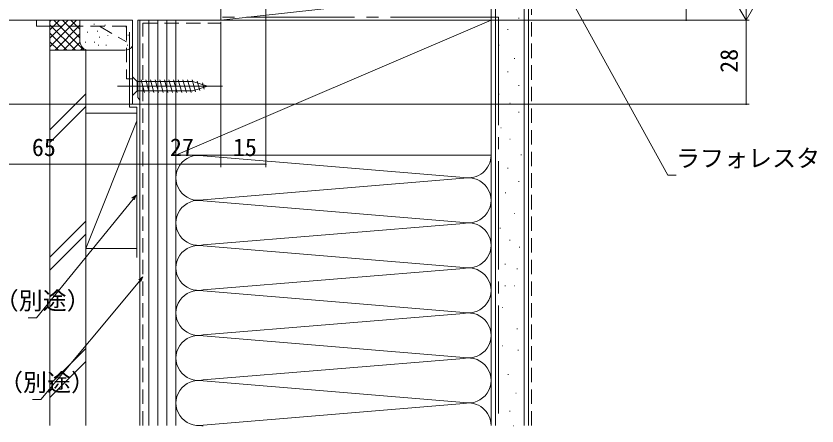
# Model space of a CAD drawing. Units: millimetres, scale not verified. Extents: x -1188 to -198, y -840 to 760.
# Drawn here: x -1046.7 to -779.7, y -148.3 to -11.8 of the extents above; entities that cross this region are included whole.
import ezdxf
from ezdxf.enums import TextEntityAlignment as Align

# ---------------------------------------------------------------- set-up
doc = ezdxf.new("R2010")
doc.units = ezdxf.units.MM
doc.header["$LTSCALE"] = 4
doc.linetypes.add('CHAIN2', pattern=[12, 9, -1, 1, -1])
doc.linetypes.add('DASHED1', pattern=[1.8, 1.2, -0.6])
for name, color, linetype, lineweight in [('0-3_YKK_11', 7, 'Continuous', 9), ('0-5_YSS_K', 3, 'Continuous', 9), ('0-6_YKK_13', 4, 'Continuous', 9), ('0-7_YKK_D', 6, 'Continuous', 9)]:
    doc.layers.add(name, color=color, linetype=linetype, lineweight=lineweight)
doc.styles.add('ＭＳ ゴシック', font='')
doc.styles.get('ＭＳ ゴシック').set_extended_font_data('MS Gothic')

msp = doc.modelspace()

# ---------------------------------------------------------------- linework, layer by layer
at = {"layer": '0-3_YKK_11'}
for p, q in [((-978.342, -13.174), (-978.342, -9.097)), ((-1070.342, -13.174), (-1007.842, -13.174)), ((-1007.842, -13.174), (-1007.842, -41.174)), ((-1006.042, -13.174), (-978.342, -13.174)), ((-1006.042, -38.874), (-1006.042, -13.174)), ((-1005.692, -39.351), (-1006.042, -38.874)), ((-1005.342, -39.828), (-1005.692, -39.351)), ((-1005.342, -41.174), (-1005.342, -39.828)), ((-1007.842, -41.174), (-1005.342, -41.174))]:
    msp.add_line(p, q, dxfattribs=at)
at = {"layer": '0-5_YSS_K'}
for p, q in [((-978.342, -13.174), (-888.342, -3.174)), ((-978.342, -3.174), (-978.342, -13.174)), ((-888.342, -13.174), (-888.342, -3.174)), ((-888.342, -148.174), (-888.342, -3.174)), ((-886.842, -3.174), (-886.842, -148.174)), ((-877.342, -3.174), (-877.342, -148.174)), ((-875.842, -148.174), (-875.842, -3.174)), ((-1035.342, -13.547), (-1034.969, -13.174)), ((-1035.342, -16.375), (-1032.141, -13.174)), ((-1035.342, -19.204), (-1029.312, -13.174)), ((-1035.342, -22.032), (-1026.484, -13.174)), ((-1034.028, -13.174), (-1024.028, -23.174)), ((-1031.2, -13.174), (-1025.342, -19.032)), ((-1028.371, -13.174), (-1025.342, -16.204)), ((-1025.543, -13.174), (-1025.342, -13.375)), ((-1025.342, -20.174), (-1025.342, -13.174)), ((-1005.342, -13.174), (-1005.342, -148.174)), ((-993.342, -13.174), (-1005.342, -13.174)), ((-1002.342, -148.174), (-1002.342, -13.174)), ((-999.342, -148.174), (-999.342, -13.174)), ((-996.342, -13.174), (-996.342, -148.174)), ((-993.342, -148.174), (-993.342, -13.174)), ((-993.342, -58.174), (-888.342, -13.174)), ((-993.342, -13.174), (-993.342, -58.174)), ((-888.342, -13.174), (-993.342, -13.174)), ((-978.342, -13.174), (-888.342, -13.174)), ((-888.342, -58.174), (-888.342, -13.174)), ((-879.143, -12.488), (-878.943, -12.488)), ((-1035.342, -14.689), (-1026.857, -23.174)), ((-1033.656, -23.174), (-1025.342, -14.86)), ((-1020.587, -14.39), (-1020.587, -14.59)), ((-1016.993, -14.694), (-1016.993, -14.894)), ((-1009.989, -15.362), (-1009.989, -15.562)), ((-1035.342, -17.517), (-1029.685, -23.174)), ((-1030.827, -23.174), (-1025.342, -17.689)), ((-1022.847, -17.031), (-1022.847, -17.231)), ((-1019.5, -16.697), (-1019.5, -16.897)), ((-1016.048, -18.097), (-1016.048, -18.297)), ((-1009.321, -18.032), (-1009.321, -18.232)), ((-1008.841, -42.174), (-1008.841, -17.174)), ((-882.873, -16.218), (-882.673, -16.218)), ((-1035.342, -20.346), (-1032.513, -23.174)), ((-1027.999, -23.174), (-1025.324, -20.5)), ((-1023.514, -20.369), (-1023.514, -20.569)), ((-1020.501, -20.369), (-1020.501, -20.569)), ((-1018.841, -18.7), (-1018.841, -18.9)), ((-1023.342, -23.174), (-1035.342, -23.174)), ((-1035.342, -148.174), (-1035.342, -23.174)), ((-1025.17, -23.174), (-1024.376, -22.379)), ((-1023.342, -148.174), (-1023.342, -23.174)), ((-1010.342, -23.174), (-1022.342, -23.174)), ((-1019.175, -21.37), (-1019.175, -21.571)), ((-1016.659, -21.37), (-1016.659, -21.571)), ((-1009.491, -21.37), (-1009.491, -21.571)), ((-885.857, -21.44), (-885.657, -21.44)), ((-880.635, -25.916), (-880.435, -25.916)), ((-882.873, -30.392), (-882.673, -30.392)), ((-879.143, -34.868), (-878.943, -34.868)), ((-1023.342, -37.716), (-1035.342, -49.716)), ((-885.857, -37.852), (-885.657, -37.852)), ((-1035.342, -53.959), (-1023.342, -41.959)), ((-1008.841, -42.174), (-1006.342, -42.174)), ((-1006.342, -42.174), (-1006.342, -92.174)), ((-882.127, -40.836), (-881.927, -40.836)), ((-1006.342, -44.174), (-1023.342, -44.174)), ((-1023.342, -89.174), (-1023.342, -44.174)), ((-1005.342, -44.174), (-1005.342, -89.174)), ((-879.143, -43.82), (-878.943, -43.82)), ((-1023.342, -89.174), (-1006.342, -46.674)), ((-885.111, -49.042), (-884.911, -49.042)), ((-882.127, -52.772), (-881.927, -52.772)), ((-993.342, -58.174), (-993.342, -148.174)), ((-993.342, -58.174), (-888.342, -58.174)), ((-984.31, -58.332), (-897.374, -65.516)), ((-888.342, -121.897), (-888.342, -58.174)), ((-878.397, -57.993), (-878.197, -57.993)), ((-882.873, -62.469), (-882.673, -62.469)), ((-984.31, -73.016), (-897.374, -65.832)), ((-879.143, -66.945), (-878.943, -66.945)), ((-883.619, -70.675), (-883.419, -70.675)), ((-897.374, -80.516), (-984.31, -73.332)), ((-880.559, -77.606), (-880.359, -77.606)), ((-1023.342, -80.143), (-1035.342, -92.143)), ((-984.31, -88.016), (-897.374, -80.832)), ((-885.361, -82.408), (-885.161, -82.408)), ((-1023.342, -84.385), (-1035.342, -96.385)), ((-882.16, -86.41), (-881.96, -86.41)), ((-1023.342, -89.174), (-1006.342, -89.174)), ((-984.31, -88.332), (-897.374, -95.516)), ((-878.958, -88.811), (-878.758, -88.811)), ((-897.374, -95.832), (-984.31, -103.016)), ((-883.76, -94.413), (-883.56, -94.413)), ((-879.759, -96.013), (-879.559, -96.013)), ((-984.31, -103.332), (-897.374, -110.516)), ((-883.76, -101.615), (-883.56, -101.615)), ((-880.559, -101.615), (-880.359, -101.615)), ((-884.561, -108.818), (-884.361, -108.818)), ((-897.374, -110.832), (-984.31, -118.016)), ((-879.759, -116.021), (-879.559, -116.021)), ((-897.374, -125.516), (-984.31, -118.332)), ((-1023.342, -122.569), (-1035.342, -134.569)), ((-884.561, -121.623), (-884.361, -121.623)), ((-879.425, -123.047), (-879.225, -123.047)), ((-1023.342, -126.812), (-1035.342, -138.812)), ((-984.31, -133.016), (-897.374, -125.832)), ((-984.31, -133.332), (-897.374, -140.516)), ((-882.702, -131.157), (-882.502, -131.157)), ((-880.107, -137.385), (-879.907, -137.385)), ((-897.374, -140.832), (-984.31, -148.016)), ((-882.183, -143.352), (-881.983, -143.352)), ((-880.885, -148.282), (-880.685, -148.282))]:
    msp.add_line(p, q, dxfattribs=at)
at = {"layer": '0-5_YSS_K', "linetype": 'DASHED1'}
for p, q in [((-874.842, -148.174), (-874.842, -3.673)), ((-1004.342, -14.174), (-978.342, -14.174)), ((-1004.342, -148.174), (-1004.342, -14.174))]:
    msp.add_line(p, q, dxfattribs=at)
at = {"layer": '0-5_YSS_K', "linetype": 'CHAIN2'}
for q in [(-978.342, -12.174), (-885.842, -148.174)]:
    msp.add_line((-885.842, -12.174), q, dxfattribs=at)
at = {"layer": '0-5_YSS_K'}
msp.add_lwpolyline([(-1022.342, -23.174), (-1035.342, -23.174), (-1035.342, -13.174)], dxfattribs=at)
for centre, radius, start, end in [((-1022.342, -20.174), 3, 180, 270), ((-1010.342, -20.174), 3, 270, 326.44237), ((-985.842, -65.674), 7.5, 78.21646, 281.78351), ((-895.842, -58.174), 7.5, 258.21646, 0), ((-895.842, -73.174), 7.5, 258.21646, 101.78352), ((-985.842, -80.674), 7.5, 78.21646, 281.78351), ((-895.842, -88.174), 7.5, 258.21646, 101.78352), ((-985.842, -95.674), 7.5, 78.21646, 281.78351), ((-895.842, -103.174), 7.5, 258.21646, 101.78352), ((-985.842, -110.674), 7.5, 78.21646, 281.78351), ((-895.842, -118.174), 7.5, 258.21646, 101.78352), ((-985.842, -125.674), 7.5, 78.21646, 281.78351), ((-895.842, -133.174), 7.5, 258.21646, 101.78352), ((-985.842, -140.674), 7.5, 78.21646, 281.78351), ((-895.842, -148.174), 7.5, 359.99997, 101.78352), ((-985.842, -155.674), 7.5, 78.21646, 90.06416)]:
    msp.add_arc(centre, radius, start, end, dxfattribs=at)
at = {"layer": '0-6_YKK_13'}
for p, q in [((-1039.842, -13.174), (-1035.342, -13.174)), ((-1039.842, -15.174), (-1039.842, -13.174)), ((-1039.842, -13.174), (-1039.842, -15.174)), ((-1035.342, -15.174), (-1039.842, -15.174)), ((-1007.842, -32.674), (-1009.842, -32.674)), ((-1007.842, -32.674), (-1009.842, -32.674)), ((-1007.842, -32.074), (-1006.292, -33.624)), ((-1007.842, -32.074), (-1007.842, -38.274)), ((-1006.292, -33.624), (-1006.292, -36.724)), ((-987.758, -33.624), (-1006.292, -33.624)), ((-1003.865, -37.274), (-1004.991, -33.074)), ((-1002.313, -37.274), (-1003.438, -33.074)), ((-1000.76, -37.274), (-1001.885, -33.074)), ((-999.207, -37.274), (-1000.332, -33.074)), ((-997.654, -37.274), (-998.779, -33.074)), ((-996.101, -37.274), (-997.226, -33.074)), ((-994.548, -37.274), (-995.673, -33.074)), ((-992.995, -37.274), (-994.121, -33.074)), ((-991.442, -37.274), (-992.568, -33.074)), ((-989.889, -37.274), (-991.015, -33.074)), ((-988.336, -37.274), (-989.462, -33.074)), ((-986.853, -37.015), (-987.909, -33.074)), ((-982.842, -35.174), (-987.758, -33.624)), ((-985.421, -36.564), (-986.234, -33.528)), ((-983.989, -36.112), (-984.538, -34.062)), ((-1007.842, -38.274), (-1006.292, -36.724)), ((-1006.292, -36.724), (-987.758, -36.724)), ((-982.842, -35.174), (-987.758, -36.724))]:
    msp.add_line(p, q, dxfattribs=at)
at = {"layer": '0-6_YKK_13', "linetype": 'DASHED1'}
for p, q in [((-1035.342, -13.174), (-1007.842, -13.174)), ((-1007.842, -13.174), (-1007.842, -32.674)), ((-1007.842, -13.174), (-1007.842, -32.674)), ((-1009.842, -15.174), (-1035.342, -15.174)), ((-1018.842, -15.174), (-1009.842, -20.37)), ((-1018.842, -15.174), (-1009.842, -20.374)), ((-1009.842, -15.174), (-1009.842, -32.674)), ((-1009.842, -15.174), (-1009.842, -32.674))]:
    msp.add_line(p, q, dxfattribs=at)
at = {"layer": '0-6_YKK_13', "linetype": 'CHAIN2'}
msp.add_line((-1012.842, -35.174), (-977.842, -35.174), dxfattribs=at)
at = {"layer": '0-7_YKK_D'}
for p, q in [((-823.342, 16.826), (-823.342, -13.174)), ((-963.342, 13.826), (-963.342, -62.174)), ((-803.342, -13.174), (-803.342, 5.013)), ((-862.522, -4.663), (-829.383, -64.818)), ((-803.342, -13.174), (-808.592, -4.081)), ((-803.342, -13.174), (-798.092, -4.081)), ((-982.332, -13.174), (-822.342, -13.174)), ((-982.332, -13.174), (-802.342, -13.174)), ((-982.332, -13.174), (-802.342, -13.174)), ((-803.342, -13.174), (-803.342, -41.174)), ((-978.342, -13.674), (-978.342, -62.174)), ((-978.342, -13.674), (-978.342, -62.174)), ((-1008.342, -41.174), (-1091.342, -41.174)), ((-1009.332, -41.174), (-802.342, -41.174)), ((-1005.342, -41.674), (-1005.342, -62.174)), ((-1005.342, -41.674), (-1005.342, -62.174)), ((-1070.342, -61.174), (-1005.342, -61.174)), ((-1005.342, -61.174), (-978.342, -61.174)), ((-978.342, -61.174), (-963.342, -61.174)), ((-829.383, -64.818), (-826.683, -64.818)), ((-1008.022, -72.464), (-1006.595, -71.434)), ((-1006.595, -71.434), (-1007.669, -72.752)), ((-1006.595, -71.434), (-1007.316, -73.04)), ((-1007.669, -72.752), (-1039.877, -112.289)), ((-1005.781, -99.663), (-1004.342, -98.65)), ((-1004.342, -98.65), (-1005.431, -99.955)), ((-1004.342, -98.65), (-1005.081, -100.247)), ((-1005.431, -99.955), (-1038.423, -139.503)), ((-1039.877, -112.289), (-1042.577, -112.289)), ((-1038.423, -139.503), (-1041.123, -139.503))]:
    msp.add_line(p, q, dxfattribs=at)
for centre, start, end in [((-823.342, -13.174), 90, 270), ((-823.342, -13.174), 270, 90), ((-803.342, -41.174), 90, 270), ((-803.342, -41.174), 270, 90), ((-1005.342, -61.174), 0, 180), ((-1005.342, -61.174), 0, 180), ((-1005.342, -61.174), 180, 0), ((-1005.342, -61.174), 180, 0), ((-978.342, -61.174), 0, 180), ((-978.342, -61.174), 0, 180), ((-978.342, -61.174), 180, 0), ((-978.342, -61.174), 180, 0), ((-963.342, -61.174), 0, 180), ((-963.342, -61.174), 180, 0)]:
    msp.add_arc(centre, 0.106, start, end, dxfattribs=at)

# ---------------------------------------------------------------- texts
at = {"layer": '0-7_YKK_D', "color": 4, "style": 'ＭＳ ゴシック'}
msp.add_text('28', height=5.865, rotation=90, dxfattribs=at).set_placement((-804.342, -30.694), align=Align.BOTTOM_LEFT)
for s, p in [('65', (-1041.362, -60.174)), ('27', (-995.362, -60.174)), ('15', (-974.362, -60.174)), ('ラフォレスタ', (-826.683, -63.818)), ('防水テープ（別途）', (-1093.777, -111.289)), ('防水シート（別途）', (-1092.323, -138.503))]:
    msp.add_text(s, height=5.865, dxfattribs=at).set_placement(p, align=Align.BOTTOM_LEFT)

doc.saveas('drawing.dxf')
